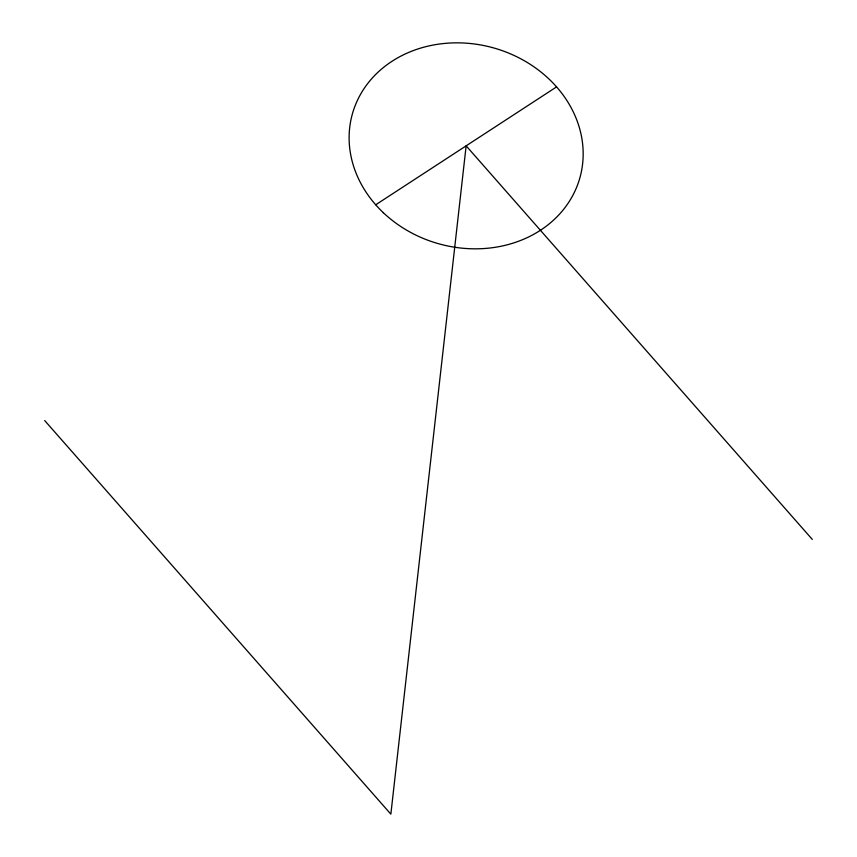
<?xml version="1.0" encoding="UTF-8"?>
<svg xmlns="http://www.w3.org/2000/svg" width="857" height="857" viewBox="0 0 857 857"><rect width="100%" height="100%" fill="white"/><g stroke="black" fill="none" stroke-linecap="round" stroke-linejoin="round"><path stroke-width="1.29" d="M375.709 204.791L556.568 86.889M812.307 539.428L466.144 145.84L390.856 814.15L44.693 420.562M383.358 212.718A118.159 101.704 15.7 0 0 579.171 180.227A118.159 101.704 15.7 0 0 435.892 44.564A118.159 101.704 15.7 0 0 383.358 212.718"/></g></svg>
